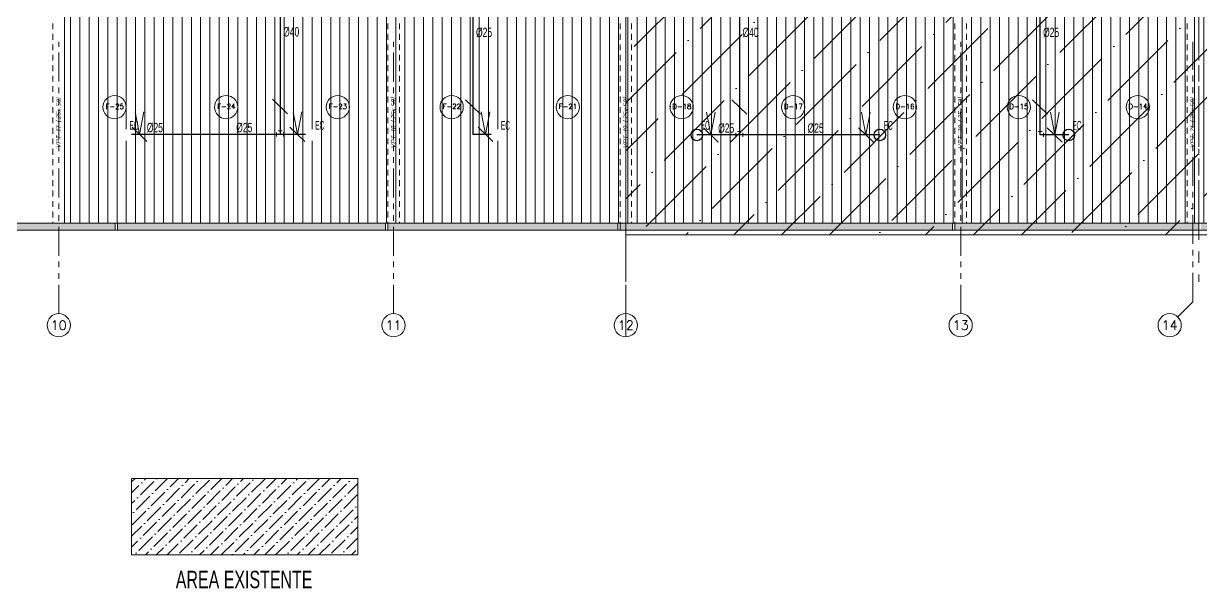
# Model space of a CAD drawing. Header units: millimetres. Extents: x 2085 to 2829, y 1352 to 1631.
# Drawn here: x 2170.62 to 2195.96, y 1435.22 to 1447.39 of the extents above; entities that cross this region are included whole.
import ezdxf
from ezdxf.enums import TextEntityAlignment as Align

# ---------------------------------------------------------------- set-up
doc = ezdxf.new("R2010")
doc.units = ezdxf.units.MM
doc.set_wipeout_variables(frame=1)
for name, pattern in [('CENTER', [2, 1.25, -0.25, 0.25, -0.25]), ('HIDDEN', [0.375, 0.25, -0.125]), ('HIDDEN2', [0.1875, 0.125, -0.0625]), ('PHANTOM', [2.5, 1.25, -0.25, 0.25, -0.25, 0.25, -0.25]), ('PHANTOM2', [1.25, 0.625, -0.125, 0.125, -0.125, 0.125, -0.125])]:
    doc.linetypes.add(name, pattern=pattern)
doc.layers.get('0').update_dxf_attribs({"color": 251, "lineweight": 9})
for name, color, linetype, lineweight in [('000 SOS 911 - ACCESORIOS ACI', 3, 'Continuous', 20), ('000 SOS 911 ACCESORIOS', 3, 'Continuous', 20), ('000 SOS 911 ROCIADORES', 5, 'Continuous', 25), ('000 SOS 911 TEXTOS ACI', 7, 'Continuous', 9), ('000 SOS 911 TUBERIA ACI', 3, 'Continuous', 25), ('A-EJES', 251, 'PHANTOM', 9), ('A-ESTRUCTURA-HATCH', 251, 'Continuous', 13), ('A-ESTRUCTURA-PLACAS', 251, 'Continuous', 13), ('A-ESTRUCTURA-VIGAS', 251, 'HIDDEN2', 13), ('A-HATCH', 251, 'Continuous', 9), ('A-LINEAS', 251, 'Continuous', 9), ('A-MUROS', 251, 'Continuous', 9), ('A-NUMERO ESTAC', 251, 'Continuous', 13), ('A-TEXTO-INDICACIONES', 251, 'Continuous', 13)]:
    doc.layers.add(name, color=color, linetype=linetype, lineweight=lineweight)
doc.layers.add('A-ETAPAS', color=251, linetype='Continuous', lineweight=9, plot=False)
doc.layers.add('A_50_Vigas Chata', color=251, linetype='HIDDEN', lineweight=13, plot=False)
doc.styles.add('APPIA -TEXTOS-GENERALES', font='isocp.shx', dxfattribs={"oblique": 15})
doc.styles.add('PIPE', font='ARIALN.TTF', dxfattribs={"width": 0.8})
doc.styles.add('ROMANS', font='romans.shx', dxfattribs={"width": 0.8})

# ---------------------------------------------------------------- blocks, each defined once
blk = doc.blocks.new('002')
at = {"layer": '000 SOS 911 ROCIADORES', "color": 5, "style": 'PIPE', "width": 0.641273}
blk.add_text('EC', height=0.1469, dxfattribs=at).set_placement((2884.569, 1470.262, 0), (2884.719, 1470.262, 0), align=Align.FIT)
blk.add_wipeout([(2884.601, 1470.177), (2884.601, 1470.178), (2884.601, 1470.179), (2884.601, 1470.18), (2884.601, 1470.182), (2884.601, 1470.183), (2884.601, 1470.184), (2884.601, 1470.185), (2884.601, 1470.186), (2884.601, 1470.188), (2884.601, 1470.189), (2884.6, 1470.19), (2884.6, 1470.191), (2884.6, 1470.192), (2884.6, 1470.194), (2884.6, 1470.195), (2884.599, 1470.196), (2884.599, 1470.197), (2884.599, 1470.198), (2884.599, 1470.199), (2884.598, 1470.201), (2884.598, 1470.202), (2884.598, 1470.203), (2884.597, 1470.204), (2884.597, 1470.205), (2884.597, 1470.206), (2884.596, 1470.207), (2884.596, 1470.209), (2884.596, 1470.21), (2884.595, 1470.211), (2884.595, 1470.212), (2884.594, 1470.213), (2884.594, 1470.214), (2884.593, 1470.215), (2884.593, 1470.216), (2884.592, 1470.217), (2884.592, 1470.218), (2884.591, 1470.22), (2884.591, 1470.221), (2884.59, 1470.222), (2884.59, 1470.223), (2884.589, 1470.224), (2884.588, 1470.225), (2884.588, 1470.226), (2884.587, 1470.227), (2884.587, 1470.228), (2884.586, 1470.229), (2884.585, 1470.23), (2884.585, 1470.231), (2884.584, 1470.232), (2884.583, 1470.233), (2884.582, 1470.234), (2884.582, 1470.235), (2884.581, 1470.236), (2884.58, 1470.237), (2884.579, 1470.238), (2884.579, 1470.238), (2884.578, 1470.239), (2884.577, 1470.24), (2884.576, 1470.241), (2884.576, 1470.242), (2884.575, 1470.243), (2884.574, 1470.244), (2884.573, 1470.245), (2884.572, 1470.245), (2884.571, 1470.246), (2884.57, 1470.247), (2884.57, 1470.248), (2884.569, 1470.249), (2884.568, 1470.249), (2884.567, 1470.25), (2884.566, 1470.251), (2884.565, 1470.252), (2884.564, 1470.252), (2884.563, 1470.253), (2884.562, 1470.254), (2884.561, 1470.255), (2884.56, 1470.255), (2884.559, 1470.256), (2884.558, 1470.257), (2884.557, 1470.257), (2884.556, 1470.258), (2884.555, 1470.259), (2884.554, 1470.259), (2884.553, 1470.26), (2884.552, 1470.26), (2884.551, 1470.261), (2884.55, 1470.261), (2884.549, 1470.262), (2884.548, 1470.263), (2884.547, 1470.263), (2884.546, 1470.264), (2884.544, 1470.264), (2884.543, 1470.264), (2884.542, 1470.265), (2884.541, 1470.265), (2884.54, 1470.266), (2884.539, 1470.266), (2884.538, 1470.267), (2884.537, 1470.267), (2884.536, 1470.267), (2884.534, 1470.268), (2884.533, 1470.268), (2884.532, 1470.268), (2884.531, 1470.269), (2884.53, 1470.269), (2884.529, 1470.269), (2884.527, 1470.27), (2884.526, 1470.27), (2884.525, 1470.27), (2884.524, 1470.27), (2884.523, 1470.271), (2884.522, 1470.271), (2884.52, 1470.271), (2884.519, 1470.271), (2884.518, 1470.271), (2884.517, 1470.271), (2884.516, 1470.272), (2884.514, 1470.272), (2884.513, 1470.272), (2884.512, 1470.272), (2884.511, 1470.272), (2884.51, 1470.272), (2884.508, 1470.272), (2884.507, 1470.272), (2884.506, 1470.272), (2884.505, 1470.272), (2884.504, 1470.272), (2884.503, 1470.272), (2884.501, 1470.272), (2884.5, 1470.272), (2884.499, 1470.272), (2884.498, 1470.272), (2884.497, 1470.272), (2884.495, 1470.271), (2884.494, 1470.271), (2884.493, 1470.271), (2884.492, 1470.271), (2884.491, 1470.271), (2884.489, 1470.271), (2884.488, 1470.27), (2884.487, 1470.27), (2884.486, 1470.27), (2884.485, 1470.27), (2884.484, 1470.269), (2884.482, 1470.269), (2884.481, 1470.269), (2884.48, 1470.268), (2884.479, 1470.268), (2884.478, 1470.268), (2884.477, 1470.267), (2884.476, 1470.267), (2884.474, 1470.267), (2884.473, 1470.266), (2884.472, 1470.266), (2884.471, 1470.265), (2884.47, 1470.265), (2884.469, 1470.264), (2884.468, 1470.264), (2884.467, 1470.264), (2884.466, 1470.263), (2884.464, 1470.263), (2884.463, 1470.262), (2884.462, 1470.261), (2884.461, 1470.261), (2884.46, 1470.26), (2884.459, 1470.26), (2884.458, 1470.259), (2884.457, 1470.259), (2884.456, 1470.258), (2884.455, 1470.257), (2884.454, 1470.257), (2884.453, 1470.256), (2884.452, 1470.255), (2884.451, 1470.255), (2884.45, 1470.254), (2884.449, 1470.253), (2884.448, 1470.252), (2884.447, 1470.252), (2884.446, 1470.251), (2884.445, 1470.25), (2884.444, 1470.249), (2884.444, 1470.249), (2884.443, 1470.248), (2884.442, 1470.247), (2884.441, 1470.246), (2884.44, 1470.245), (2884.439, 1470.245), (2884.438, 1470.244), (2884.437, 1470.243), (2884.437, 1470.242), (2884.436, 1470.241), (2884.435, 1470.24), (2884.434, 1470.239), (2884.433, 1470.238), (2884.433, 1470.238), (2884.432, 1470.237), (2884.431, 1470.236), (2884.43, 1470.235), (2884.43, 1470.234), (2884.429, 1470.233), (2884.428, 1470.232), (2884.428, 1470.231), (2884.427, 1470.23), (2884.426, 1470.229), (2884.426, 1470.228), (2884.425, 1470.227), (2884.424, 1470.226), (2884.424, 1470.225), (2884.423, 1470.224), (2884.423, 1470.223), (2884.422, 1470.222), (2884.422, 1470.221), (2884.421, 1470.22), (2884.42, 1470.218), (2884.42, 1470.217), (2884.419, 1470.216), (2884.419, 1470.215), (2884.418, 1470.214), (2884.418, 1470.213), (2884.418, 1470.212), (2884.417, 1470.211), (2884.417, 1470.21), (2884.416, 1470.209), (2884.416, 1470.207), (2884.416, 1470.206), (2884.415, 1470.205), (2884.415, 1470.204), (2884.414, 1470.203), (2884.414, 1470.202), (2884.414, 1470.201), (2884.414, 1470.199), (2884.413, 1470.198), (2884.413, 1470.197), (2884.413, 1470.196), (2884.413, 1470.195), (2884.412, 1470.194), (2884.412, 1470.192), (2884.412, 1470.191), (2884.412, 1470.19), (2884.412, 1470.189), (2884.411, 1470.188), (2884.411, 1470.186), (2884.411, 1470.185), (2884.411, 1470.184), (2884.411, 1470.183), (2884.411, 1470.182), (2884.411, 1470.18), (2884.411, 1470.179), (2884.411, 1470.178), (2884.411, 1470.177), (2884.411, 1470.176), (2884.411, 1470.174), (2884.411, 1470.173), (2884.411, 1470.172), (2884.411, 1470.171), (2884.411, 1470.17), (2884.411, 1470.168), (2884.411, 1470.167), (2884.411, 1470.166), (2884.412, 1470.165), (2884.412, 1470.164), (2884.412, 1470.163), (2884.412, 1470.161), (2884.412, 1470.16), (2884.413, 1470.159), (2884.413, 1470.158), (2884.413, 1470.157), (2884.413, 1470.155), (2884.414, 1470.154), (2884.414, 1470.153), (2884.414, 1470.152), (2884.414, 1470.151), (2884.415, 1470.15), (2884.415, 1470.149), (2884.416, 1470.147), (2884.416, 1470.146), (2884.416, 1470.145), (2884.417, 1470.144), (2884.417, 1470.143), (2884.418, 1470.142), (2884.418, 1470.141), (2884.418, 1470.14), (2884.419, 1470.138), (2884.419, 1470.137), (2884.42, 1470.136), (2884.42, 1470.135), (2884.421, 1470.134), (2884.422, 1470.133), (2884.422, 1470.132), (2884.423, 1470.131), (2884.423, 1470.13), (2884.424, 1470.129), (2884.424, 1470.128), (2884.425, 1470.127), (2884.426, 1470.126), (2884.426, 1470.125), (2884.427, 1470.124), (2884.428, 1470.123), (2884.428, 1470.122), (2884.429, 1470.121), (2884.43, 1470.12), (2884.43, 1470.119), (2884.431, 1470.118), (2884.432, 1470.117), (2884.433, 1470.116), (2884.433, 1470.115), (2884.434, 1470.114), (2884.435, 1470.113), (2884.436, 1470.113), (2884.437, 1470.112), (2884.437, 1470.111), (2884.438, 1470.11), (2884.439, 1470.109), (2884.44, 1470.108), (2884.441, 1470.107), (2884.442, 1470.107), (2884.443, 1470.106), (2884.444, 1470.105), (2884.444, 1470.104), (2884.445, 1470.103), (2884.446, 1470.103), (2884.447, 1470.102), (2884.448, 1470.101), (2884.449, 1470.1), (2884.45, 1470.1), (2884.451, 1470.099), (2884.452, 1470.098), (2884.453, 1470.098), (2884.454, 1470.097), (2884.455, 1470.096), (2884.456, 1470.096), (2884.457, 1470.095), (2884.458, 1470.095), (2884.459, 1470.094), (2884.46, 1470.093), (2884.461, 1470.093), (2884.462, 1470.092), (2884.463, 1470.092), (2884.464, 1470.091), (2884.466, 1470.091), (2884.467, 1470.09), (2884.468, 1470.09), (2884.469, 1470.089), (2884.47, 1470.089), (2884.471, 1470.088), (2884.472, 1470.088), (2884.473, 1470.087), (2884.474, 1470.087), (2884.476, 1470.087), (2884.477, 1470.086), (2884.478, 1470.086), (2884.479, 1470.086), (2884.48, 1470.085), (2884.481, 1470.085), (2884.482, 1470.085), (2884.484, 1470.084), (2884.485, 1470.084), (2884.486, 1470.084), (2884.487, 1470.084), (2884.488, 1470.083), (2884.489, 1470.083), (2884.491, 1470.083), (2884.492, 1470.083), (2884.493, 1470.082), (2884.494, 1470.082), (2884.495, 1470.082), (2884.497, 1470.082), (2884.498, 1470.082), (2884.499, 1470.082), (2884.5, 1470.082), (2884.501, 1470.082), (2884.503, 1470.082), (2884.504, 1470.082), (2884.505, 1470.082), (2884.506, 1470.082), (2884.507, 1470.082), (2884.508, 1470.082), (2884.51, 1470.082), (2884.511, 1470.082), (2884.512, 1470.082), (2884.513, 1470.082), (2884.514, 1470.082), (2884.516, 1470.082), (2884.517, 1470.082), (2884.518, 1470.082), (2884.519, 1470.082), (2884.52, 1470.083), (2884.522, 1470.083), (2884.523, 1470.083), (2884.524, 1470.083), (2884.525, 1470.084), (2884.526, 1470.084), (2884.527, 1470.084), (2884.529, 1470.084), (2884.53, 1470.085), (2884.531, 1470.085), (2884.532, 1470.085), (2884.533, 1470.086), (2884.534, 1470.086), (2884.536, 1470.086), (2884.537, 1470.087), (2884.538, 1470.087), (2884.539, 1470.087), (2884.54, 1470.088), (2884.541, 1470.088), (2884.542, 1470.089), (2884.543, 1470.089), (2884.544, 1470.09), (2884.546, 1470.09), (2884.547, 1470.091), (2884.548, 1470.091), (2884.549, 1470.092), (2884.55, 1470.092), (2884.551, 1470.093), (2884.552, 1470.093), (2884.553, 1470.094), (2884.554, 1470.095), (2884.555, 1470.095), (2884.556, 1470.096), (2884.557, 1470.096), (2884.558, 1470.097), (2884.559, 1470.098), (2884.56, 1470.098), (2884.561, 1470.099), (2884.562, 1470.1), (2884.563, 1470.1), (2884.564, 1470.101), (2884.565, 1470.102), (2884.566, 1470.103), (2884.567, 1470.103), (2884.568, 1470.104), (2884.569, 1470.105), (2884.57, 1470.106), (2884.57, 1470.107), (2884.571, 1470.107), (2884.572, 1470.108), (2884.573, 1470.109), (2884.574, 1470.11), (2884.575, 1470.111), (2884.576, 1470.112), (2884.576, 1470.113), (2884.577, 1470.113), (2884.578, 1470.114), (2884.579, 1470.115), (2884.579, 1470.116), (2884.58, 1470.117), (2884.581, 1470.118), (2884.582, 1470.119), (2884.582, 1470.12), (2884.583, 1470.121), (2884.584, 1470.122), (2884.585, 1470.123), (2884.585, 1470.124), (2884.586, 1470.125), (2884.587, 1470.126), (2884.587, 1470.127), (2884.588, 1470.128), (2884.588, 1470.129), (2884.589, 1470.13), (2884.59, 1470.131), (2884.59, 1470.132), (2884.591, 1470.133), (2884.591, 1470.134), (2884.592, 1470.135), (2884.592, 1470.136), (2884.593, 1470.137), (2884.593, 1470.138), (2884.594, 1470.14), (2884.594, 1470.141), (2884.595, 1470.142), (2884.595, 1470.143), (2884.596, 1470.144), (2884.596, 1470.145), (2884.596, 1470.146), (2884.597, 1470.147), (2884.597, 1470.149), (2884.597, 1470.15), (2884.598, 1470.151), (2884.598, 1470.152), (2884.598, 1470.153), (2884.599, 1470.154), (2884.599, 1470.155), (2884.599, 1470.157), (2884.599, 1470.158), (2884.6, 1470.159), (2884.6, 1470.16), (2884.6, 1470.161), (2884.6, 1470.163), (2884.6, 1470.164), (2884.601, 1470.165), (2884.601, 1470.166), (2884.601, 1470.167), (2884.601, 1470.168), (2884.601, 1470.17), (2884.601, 1470.171), (2884.601, 1470.172), (2884.601, 1470.173), (2884.601, 1470.174), (2884.601, 1470.176)]).translate(0, 0, 0).dxf.layer = '000 SOS 911 ROCIADORES'
blk = doc.blocks.new('003')
at = {"layer": '000 SOS 911 ROCIADORES', "xscale": 1.3, "yscale": 1.3, "zscale": 1.3}
blk.add_blockref('002', (-841.839, -416.766, 0), dxfattribs=at)
blk = doc.blocks.new('007')
at = {"layer": '000 SOS 911 - ACCESORIOS ACI'}
for q in [(26830.838, -4054.765, 0), (26831.022, -4054.765, 0)]:
    blk.add_line((26830.93, -4055.252, 0), q, dxfattribs=at)
blk = doc.blocks.new('ACCS.ELBOW.90')
at = {"layer": '000 SOS 911 - ACCESORIOS ACI', "color": 100}
for p, q in [((0.098, 0.168), (-0.098, 0.168)), ((0.168, -0.098), (0.168, 0.098))]:
    blk.add_line(p, q, dxfattribs=at)
at = {"layer": '000 SOS 911 - ACCESORIOS ACI', "color": 9}
for p in [(0, 0.168), (0.168, 0)]:
    blk.add_line(p, (0, 0), dxfattribs=at)
blk = doc.blocks.new('EST P2')
at = {"layer": 'A-ESTRUCTURA-HATCH'}
h = blk.add_hatch(color=256, dxfattribs=at)
h.dxf.hatch_style = 1
h.paths.add_polyline_path([(-19.425, 5.95), (-23.374, 5.95), (-23.374, 5), (-25.49, 5), (-25.49, 4.85), (-23.224, 4.85), (-23.224, 5.75), (-19.575, 5.75), (-19.575, 4.85), (-18.03, 4.85), (-18.03, 5), (-19.425, 5)])
h.paths.add_polyline_path([(-25.54, 5), (-32.4, 5), (-32.4, 4.85), (-25.54, 4.85)])
h.paths.add_polyline_path([(-32.45, 5), (-39.91, 5), (-39.91, 4.85), (-32.45, 4.85)])
h.paths.add_polyline_path([(-39.96, 5), (-44.735, 5), (-44.735, 4.85), (-39.96, 4.85)])
h.paths.add_polyline_path([(-44.785, 5.05), (-45.035, 5.05), (-45.035, 0.15), (-47.24, 0.15), (-47.24, -0.15), (-44.785, -0.15)])
h.paths.add_polyline_path([(-46.99, -0.2), (-47.24, -0.2), (-47.24, -6.1), (-46.99, -6.1)])
h.paths.add_polyline_path([(-46.99, -6.15), (-47.24, -6.15), (-47.24, -11.4), (-46.99, -11.4)])
h.paths.add_polyline_path([(-39.96, -11.15), (-46.94, -11.15), (-46.94, -11.3), (-39.96, -11.3)])
h.paths.add_polyline_path([(-32.45, -11.15), (-39.91, -11.15), (-39.91, -11.3), (-32.45, -11.3)])
h.paths.add_polyline_path([(-25.54, -11.15), (-32.4, -11.15), (-32.4, -11.3), (-25.54, -11.3)])
h.paths.add_polyline_path([(-18.03, -11.15), (-25.49, -11.15), (-25.49, -11.3), (-18.03, -11.3)])
h.paths.add_polyline_path([(-11.12, -11.15), (-17.98, -11.15), (-17.98, -11.3), (-11.12, -11.3)])
h.paths.add_polyline_path([(-3.61, -11.15), (-11.07, -11.15), (-11.07, -11.3), (-3.61, -11.3)])
h.paths.add_polyline_path([(3.6, -11.15), (-3.56, -11.15), (-3.56, -11.3), (3.6, -11.3)])
h.paths.add_polyline_path([(12.2, -11.15), (3.65, -11.15), (3.65, -11.3), (12.2, -11.3)])
h.paths.add_polyline_path([(18.02, -11.15), (12.25, -11.15), (12.25, -11.3), (18.02, -11.3)])
h.paths.add_polyline_path([(23.02, -11.15), (18.07, -11.15), (18.07, -11.3), (23.02, -11.3)])
h.paths.add_polyline_path([(30.23, -11.15), (23.07, -11.15), (23.07, -11.3), (30.23, -11.3)])
h.paths.add_polyline_path([(35.53, -11.15), (30.28, -11.15), (30.28, -11.3), (35.53, -11.3)])
h.paths.add_polyline_path([(43.04, -11.15), (35.58, -11.15), (35.58, -11.3), (43.04, -11.3)])
h.paths.add_polyline_path([(49.95, -11.15), (43.09, -11.15), (43.09, -11.3), (49.95, -11.3)])
h.paths.add_polyline_path([(57.46, -11.15), (50, -11.15), (50, -11.3), (57.46, -11.3)])
h.paths.add_polyline_path([(64.37, -11.15), (57.51, -11.15), (57.51, -11.3), (64.37, -11.3)])
h.paths.add_polyline_path([(71.88, -11.15), (64.42, -11.15), (64.42, -11.3), (71.88, -11.3)])
h.paths.add_polyline_path([(59.801, -0.15), (60.001, -0.15, -0.616916), (65.272, 2.496), (65.272, -0.15), (65.422, -0.15), (65.422, 2.378, -0.221665), (66.601, -0.15), (66.801, -0.15, 0.99999)], flags=0)
h.paths.add_polyline_path([(72.801, -0.15), (73.001, -0.15, 1), (53.601, -0.15), (53.801, -0.15, -1)])
h.paths.add_polyline_path([(53.376, 5), (51.865, 5), (51.865, 4.85), (53.376, 4.85)])
h.paths.add_polyline_path([(51.865, 5), (47.915, 5), (47.915, -0.15), (50.25, -0.15), (50.25, 0), (48.065, 0), (48.065, 2.05), (50.015, 2.05), (50.015, 2.2), (48.065, 2.2), (48.065, 4.85), (51.715, 4.85), (51.715, 1.9), (51.865, 1.9), (51.865, 4.85), (51.865, 4.85)])
h.paths.add_polyline_path([(47.865, 5), (43.09, 5), (43.09, 4.85), (47.865, 4.85)])
h.paths.add_polyline_path([(43.04, 5), (35.58, 5), (35.58, 4.85), (43.04, 4.85)])
h.paths.add_polyline_path([(32.726, 5.95), (28.776, 5.95), (28.776, 5), (23.07, 5), (23.07, 4.85), (28.926, 4.85), (28.926, 5.75), (32.576, 5.75), (32.576, 4.85), (35.53, 4.85), (35.53, 5), (32.726, 5)])
h.paths.add_polyline_path([(23.02, 5), (18.07, 5), (18.07, 4.85), (23.02, 4.85)])
h.paths.add_polyline_path([(18.02, 5), (12.25, 5), (12.25, 4.85), (18.02, 4.85)])
h.paths.add_polyline_path([(12.2, 5), (5.876, 5), (5.876, 4.85), (12.2, 4.85)])
h.paths.add_polyline_path([(3.775, 5), (-3.56, 5), (-3.56, 4.85), (-0.175, 4.85), (-0.175, -0.151), (1.925, -0.151), (1.925, 0), (-0.025, 0), (-0.025, 2.05), (3.775, 2.05), (3.775, 2.2), (-0.025, 2.2), (-0.025, 4.85), (3.625, 4.85), (3.625, 3.2), (3.775, 3.2)])
h.paths.add_polyline_path([(-3.61, 5), (-11.07, 5), (-11.07, 4.85), (-3.61, 4.85)])
h.paths.add_polyline_path([(-11.12, 5), (-17.98, 5), (-17.98, 4.85), (-11.12, 4.85)])
at = {"layer": 'A-ESTRUCTURA-PLACAS'}
for points in [[(12.2, -11.3), (3.65, -11.3), (3.65, -11.15), (12.2, -11.15)], [(18.02, -11.3), (12.25, -11.3), (12.25, -11.15), (18.02, -11.15)], [(23.02, -11.3), (18.07, -11.3), (18.07, -11.15), (23.02, -11.15)], [(30.23, -11.3), (23.07, -11.3), (23.07, -11.15), (30.23, -11.15)], [(30.28, -11.15), (35.53, -11.15), (35.53, -11.3), (30.28, -11.3)]]:
    blk.add_lwpolyline(points, close=True, dxfattribs=at)
at = {"layer": 'A-ESTRUCTURA-VIGAS'}
for points in [[(10.86, -6.85), (10.86, -11.15)], [(11.11, -6.85), (11.11, -11.15)], [(18.07, -6.85), (18.07, -11.15)], [(18.32, -6.85), (18.32, -11.15)], [(23.07, -6.85), (23.07, -11.15)], [(23.32, -6.85), (23.32, -11.15)], [(30.28, -6.85), (30.28, -11.15)], [(30.53, -6.85), (30.53, -11.15)], [(35.28, -6.85), (35.28, -11.15)], [(35.53, -6.85), (35.53, -11.15)]]:
    blk.add_lwpolyline(points, dxfattribs=at)
at = {"layer": 'A_50_Vigas Chata', "char_height": 0.1, "attachment_point": 5, "rotation": 90, "style": 'APPIA -TEXTOS-GENERALES'}
for s, insert in [('VPT-17 (.25x.50)', (10.985, -9)), ('VPT-18 (.25x.50)', (18.195, -9)), ('VPT-19 (.25x.50)', (23.195, -9)), ('VPT-20 (.25x.50)', (30.405, -9)), ('VPT-21 (.25x.50)', (35.405, -9))]:
    blk.add_mtext(s, dxfattribs=dict(at, insert=insert))
blk = doc.blocks.new('EJES 1P')
at = {"layer": 'A-EJES', "linetype": 'PHANTOM2'}
blk.add_line((80.091, -18.221), (80.414, -17.898), dxfattribs=at)
for points in [[(55.994, -18.151), (55.994, -12.292)], [(63.204, -18.151), (63.204, -12.292)], [(68.204, -18.151), (68.204, -12.292)], [(75.414, -18.151), (75.414, -12.292)], [(80.414, -17.898), (80.414, -12.292)]]:
    blk.add_lwpolyline(points, dxfattribs=at)
at = {"layer": 'A-EJES', "linetype": 'Continuous'}
for centre in [(55.994, -18.398), (63.204, -18.398), (68.204, -18.398), (75.414, -18.398), (79.914, -18.398)]:
    blk.add_circle(centre, 0.25, dxfattribs=at)
at = {"layer": 'A-EJES', "linetype": 'Continuous', "style": 'ROMANS'}
for s, p in [('10', (55.994, -18.398)), ('11', (63.204, -18.398)), ('12', (68.204, -18.398)), ('13', (75.414, -18.398)), ('14', (79.914, -18.398))]:
    blk.add_text(s, height=0.2, dxfattribs=at).set_placement(p, align=Align.MIDDLE_CENTER)
blk = doc.blocks.new('EJE')
at = {"linetype": 'Continuous'}
blk.add_circle((0, 0), 0.5, dxfattribs=at)
at = {"layer": 'A-TEXTO-INDICACIONES', "style": 'ROMANS'}
blk.add_attdef('EJE', text='', height=0.22, rotation=0, dxfattribs=at).set_placement((0.007, 0.028), align=Align.MIDDLE_CENTER)

msp = doc.modelspace()

# ---------------------------------------------------------------- hatches: boundary and pattern name
h = msp.add_hatch()
h.set_pattern_fill('ANSI36', color=4, scale=0.23)
h.set_pattern_definition([(45, (-12.33495, -80), (0.38727355, 1.420003), [1.825625, -0.365125, 0, -0.365125])])
h.paths.add_polyline_path([(2232.271, 1459.288), (2183.586, 1459.288), (2183.586, 1442.838), (2232.271, 1442.838)])
h = msp.add_hatch()
h.set_pattern_fill('ANSI36', color=4, scale=0.052)
h.set_pattern_definition([(45, (1946.7084, 1283.65783), (0.0875575, 0.32104416), [0.41275, -0.08255, 0, -0.08255])])
h.paths.add_polyline_path([(2177.814, 1437.587), (2172.945, 1437.587), (2172.945, 1435.942), (2177.814, 1435.942)])
at = {"layer": 'A-HATCH'}
h = msp.add_hatch(dxfattribs=at)
h.set_pattern_fill('_USER', color=256, scale=0.2, angle=90, pattern_type=0)
h.set_pattern_definition([(90, (2203.43017, 1451.08656), (-0.2, 1e-17), [])])
h.paths.add_polyline_path([(2171.5, 1459.088), (2171.5, 1443.088), (2203.18, 1443.088), (2203.18, 1459.088)])

# ---------------------------------------------------------------- linework, layer by layer
msp.add_lwpolyline([(2183.586, 1459.288), (2232.271, 1459.288), (2232.271, 1442.838), (2183.586, 1442.838)], close=True)
at = {"color": 4}
msp.add_lwpolyline([(2183.586, 1459.288), (2232.271, 1459.288), (2232.271, 1442.838), (2183.586, 1442.838)], close=True, dxfattribs=at)
at = {"color": 4, "elevation": 0}
msp.add_lwpolyline([(2172.945, 1437.587), (2177.814, 1437.587), (2177.814, 1435.942), (2172.945, 1435.942)], close=True, dxfattribs=at)
at = {"layer": '000 SOS 911 - ACCESORIOS ACI'}
for p, q in [((2176.301, 1445.445), (2175.98, 1445.756)), ((2180.454, 1445.434), (2180.134, 1445.744)), ((2173.274, 1444.844), (2172.954, 1445.155)), ((2176.674, 1444.844), (2176.354, 1445.155)), ((2180.724, 1444.844), (2180.404, 1445.155))]:
    msp.add_line(p, q, dxfattribs=at)
at = {"layer": '000 SOS 911 - ACCESORIOS ACI', "color": 8}
for p, q in [((2186.191, 1445.433), (2185.87, 1445.744)), ((2192.664, 1445.433), (2192.344, 1445.744)), ((2185.415, 1444.988), (2185.323, 1445.475)), ((2185.415, 1444.988), (2185.508, 1445.475)), ((2188.755, 1444.988), (2188.663, 1445.475)), ((2188.755, 1444.988), (2188.848, 1445.475)), ((2192.821, 1444.988), (2192.728, 1445.475)), ((2192.821, 1444.988), (2192.913, 1445.475)), ((2185.576, 1444.832), (2185.255, 1445.143)), ((2185.957, 1444.945), (2185.957, 1445.031)), ((2185.957, 1444.988), (2186.03, 1444.988)), ((2185.987, 1445.062), (2186.073, 1445.062)), ((2186.073, 1445.062), (2185.987, 1445.062)), ((2186.03, 1445.062), (2186.03, 1444.988)), ((2186.03, 1445.062), (2186.03, 1444.988)), ((2186.104, 1444.988), (2186.03, 1444.988)), ((2186.104, 1444.945), (2186.104, 1445.031)), ((2188.916, 1444.832), (2188.595, 1445.143)), ((2192.547, 1445.062), (2192.461, 1445.062)), ((2192.504, 1445.062), (2192.504, 1444.988)), ((2192.578, 1444.988), (2192.504, 1444.988)), ((2192.578, 1444.945), (2192.578, 1445.031)), ((2192.981, 1444.832), (2192.66, 1445.143))]:
    msp.add_line(p, q, dxfattribs=at)
at = {"layer": '000 SOS 911 ROCIADORES', "color": 8}
for centre in [(2185.115, 1444.988), (2185.115, 1444.988), (2189.055, 1444.988), (2189.055, 1444.988), (2193.121, 1444.988)]:
    msp.add_circle(centre, 0.124, dxfattribs=at)
at = {"layer": '000 SOS 911 TUBERIA ACI'}
for points in [[(2176.141, 1457.15), (2176.141, 1445)], [(2180.294, 1457.15), (2180.294, 1445)], [(2176.814, 1445), (2172.814, 1445)], [(2180.814, 1445), (2180.294, 1445)]]:
    msp.add_lwpolyline(points, dxfattribs=at)
at = {"layer": '000 SOS 911 TUBERIA ACI', "color": 8}
for points in [[(2186.03, 1457.138), (2186.03, 1444.988)], [(2192.504, 1444.988), (2192.504, 1457.138)], [(2189.055, 1444.988), (2185.115, 1444.988)], [(2193.121, 1444.988), (2192.504, 1444.988)]]:
    msp.add_lwpolyline(points, dxfattribs=at)
at = {"layer": 'A-ETAPAS', "linetype": 'CENTER'}
msp.add_line((2183.585, 1465.13), (2183.585, 1440.639), dxfattribs=at)
at = {"layer": 'A-ETAPAS', "color": 4, "linetype": 'CENTER'}
msp.add_line((2183.586, 1463.98), (2183.586, 1441.825), dxfattribs=at)
at = {"layer": 'A-ETAPAS', "color": 8, "linetype": 'CENTER'}
msp.add_line((2195.92, 1463.98), (2195.92, 1441.825), dxfattribs=at)
at = {"layer": 'A-LINEAS'}
msp.add_lwpolyline([(2171.5, 1459.088), (2171.5, 1443.088), (2203.18, 1443.088), (2203.18, 1459.088)], close=True, dxfattribs=at)
at = {"layer": 'A-MUROS'}
for p, q in [((2232.266, 1443.088), (2113.4, 1443.088)), ((2113.4, 1442.938), (2232.266, 1442.938))]:
    msp.add_line(p, q, dxfattribs=at)

# ---------------------------------------------------------------- block references
for name, p in [('EJES 1P', (2115.381, 1459.288)), ('EST P2', (2160.39, 1454.238))]:
    msp.add_blockref(name, p)
at = {"layer": '000 SOS 911 - ACCESORIOS ACI'}
for xscale, yscale, zscale, rotation in [(-0.4394526855468784, 0.4394526855468736, 0.4394526855468736, 359.9974143215402), (0.4394526855468784, 0.4394526855468784, 0.4394526855468784, 0.002585678459824784)]:
    msp.add_blockref('ACCS.ELBOW.90', (2176.141, 1445), dxfattribs=dict(at, xscale=xscale, yscale=yscale, zscale=zscale, rotation=rotation))
at = {"layer": '000 SOS 911 ACCESORIOS'}
for p in [(-24657.816, 5500.252, 0), (-24654.416, 5500.252, 0), (-24650.366, 5500.252, 0)]:
    msp.add_blockref('007', p, dxfattribs=at)
at = {"layer": 'A-NUMERO ESTAC', "xscale": 0.5, "yscale": 0.5, "zscale": 0.5}
for p, values in [((2172.578, 1445.587), {'EJE': 'F-25'}), ((2174.98, 1445.588), {'EJE': 'F-24'}), ((2177.383, 1445.588), {'EJE': 'F-23'}), ((2179.835, 1445.588), {'EJE': 'F-22'}), ((2182.335, 1445.588), {'EJE': 'F-21'})]:
    msp.add_blockref('EJE', p, dxfattribs=at).add_auto_attribs(values)
at = {"layer": 'A-NUMERO ESTAC', "color": 8, "xscale": 0.5, "yscale": 0.5, "zscale": 0.5}
for p, values in [((2184.788, 1445.587), {'EJE': 'D-18'}), ((2187.19, 1445.587), {'EJE': 'D-17'}), ((2189.593, 1445.587, 0), {'EJE': 'D-16'}), ((2192.045, 1445.587, 0), {'EJE': 'D-15'}), ((2194.608, 1445.587, 0), {'EJE': 'D-14'})]:
    msp.add_blockref('EJE', p, dxfattribs=at).add_auto_attribs(values)

# ---------------------------------------------------------------- texts
at = {"layer": '000 SOS 911 ROCIADORES', "color": 8, "style": 'PIPE', "width": 0.641273}
for p, p2 in [((2185.198, 1445.098), (2185.392, 1445.098)), ((2185.198, 1445.098), (2185.392, 1445.098)), ((2189.138, 1445.098), (2189.332, 1445.098)), ((2189.138, 1445.098), (2189.332, 1445.098)), ((2193.203, 1445.098), (2193.397, 1445.098))]:
    msp.add_text('EC', height=0.191, dxfattribs=at).set_placement(p, p2, align=Align.FIT)
at = {"layer": '000 SOS 911 TEXTOS ACI', "attachment_point": 1, "style": 'PIPE'}
for s, width, heights, insert, char_height in [('%%C40', 0.551, [0.0124], (2176.207, 1447.309, 0), 0.2), ('%%C25', 0.551, [0.0124], (2180.36, 1447.298, 0), 0.2), ('%%C25', 0.551, [0.0124], (2173.272, 1445.247, 0), 0.2), ('%%C25', 0.551, [0.0124], (2175.197, 1445.247, 0), 0.2), ('AREA EXISTENTE', 3.14384, [0], (2173.896, 1435.6, 0), 0.3752)]:
    msp.add_mtext_dynamic_manual_height_columns(s, width=width, gutter_width=1.915, heights=heights, dxfattribs=dict(at, insert=insert, char_height=char_height))
at = {"layer": '000 SOS 911 TEXTOS ACI', "color": 8, "char_height": 0.2, "attachment_point": 1, "style": 'PIPE'}
for s, insert in [('%%C40', (2186.097, 1447.298, 0)), ('%%C25', (2192.57, 1447.298, 0)), ('%%C25', (2185.573, 1445.236, 0)), ('%%C25', (2187.498, 1445.236, 0))]:
    msp.add_mtext_dynamic_manual_height_columns(s, width=0.551, gutter_width=1.915, heights=[0.0124], dxfattribs=dict(at, insert=insert))

# ---------------------------------------------------------------- next in the draw order: block references
at = {"layer": '000 SOS 911 ROCIADORES'}
for p in [(-735.204, -49.476), (-731.204, -49.476), (-727.204, -49.476)]:
    msp.add_blockref('003', p, dxfattribs=at)

doc.saveas('drawing.dxf')
